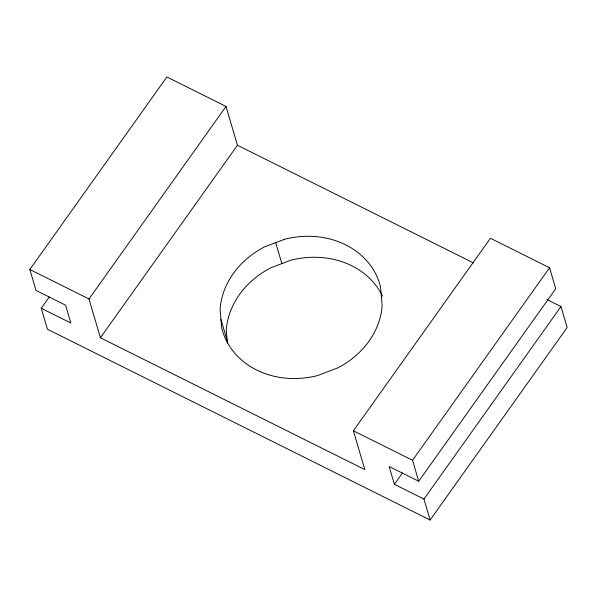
<?xml version="1.0" encoding="UTF-8"?>
<svg xmlns="http://www.w3.org/2000/svg" width="597" height="597" viewBox="0 0 597 597"><rect width="100%" height="100%" fill="white"/><g stroke="black" fill="none" stroke-linecap="round" stroke-linejoin="round"><path stroke-width="0.9" d="M49.357 296.903L41.268 308.276L70.834 323.014L65.595 305.194L36.021 290.455L29.85 269.486L166.876 76.968L226.024 106.453L237.442 145.243L473.481 262.926M547.016 299.582L560.979 306.545L567.15 327.514L430.124 520.032L423.952 499.062L394.378 484.324L389.132 466.496L418.706 481.242L555.732 288.724L549.561 267.755L490.421 238.27L353.394 430.788L364.804 469.578L100.408 337.76L88.99 298.97L226.024 106.453M100.408 337.76L237.442 145.243M394.378 484.324L402.468 472.951M418.706 481.242L412.534 460.272L549.561 267.755M423.952 499.062L560.979 306.545M29.85 269.486L88.99 298.97M353.394 430.788L412.534 460.272M430.124 520.032L47.439 329.245L41.268 308.276M381.282 295.291L381.796 297.037M275.687 242.651L281.859 263.613M220.965 319.529L227.136 340.499M227.367 343.238L226.278 330.372A82.035 70.095 -16.4 0 1 270.814 267.807L290.814 260.225A82.035 70.095 -16.4 0 1 382.416 295.955M284.642 239.255L264.643 246.837A82.035 70.095 -16.4 0 0 220.106 309.403L221.659 327.738A82.035 70.095 -16.4 0 0 317.604 375.565L337.603 367.983A82.035 70.095 -16.4 0 0 382.14 305.418L380.58 287.082A82.035 70.095 -16.4 0 0 284.642 239.255"/></g></svg>
